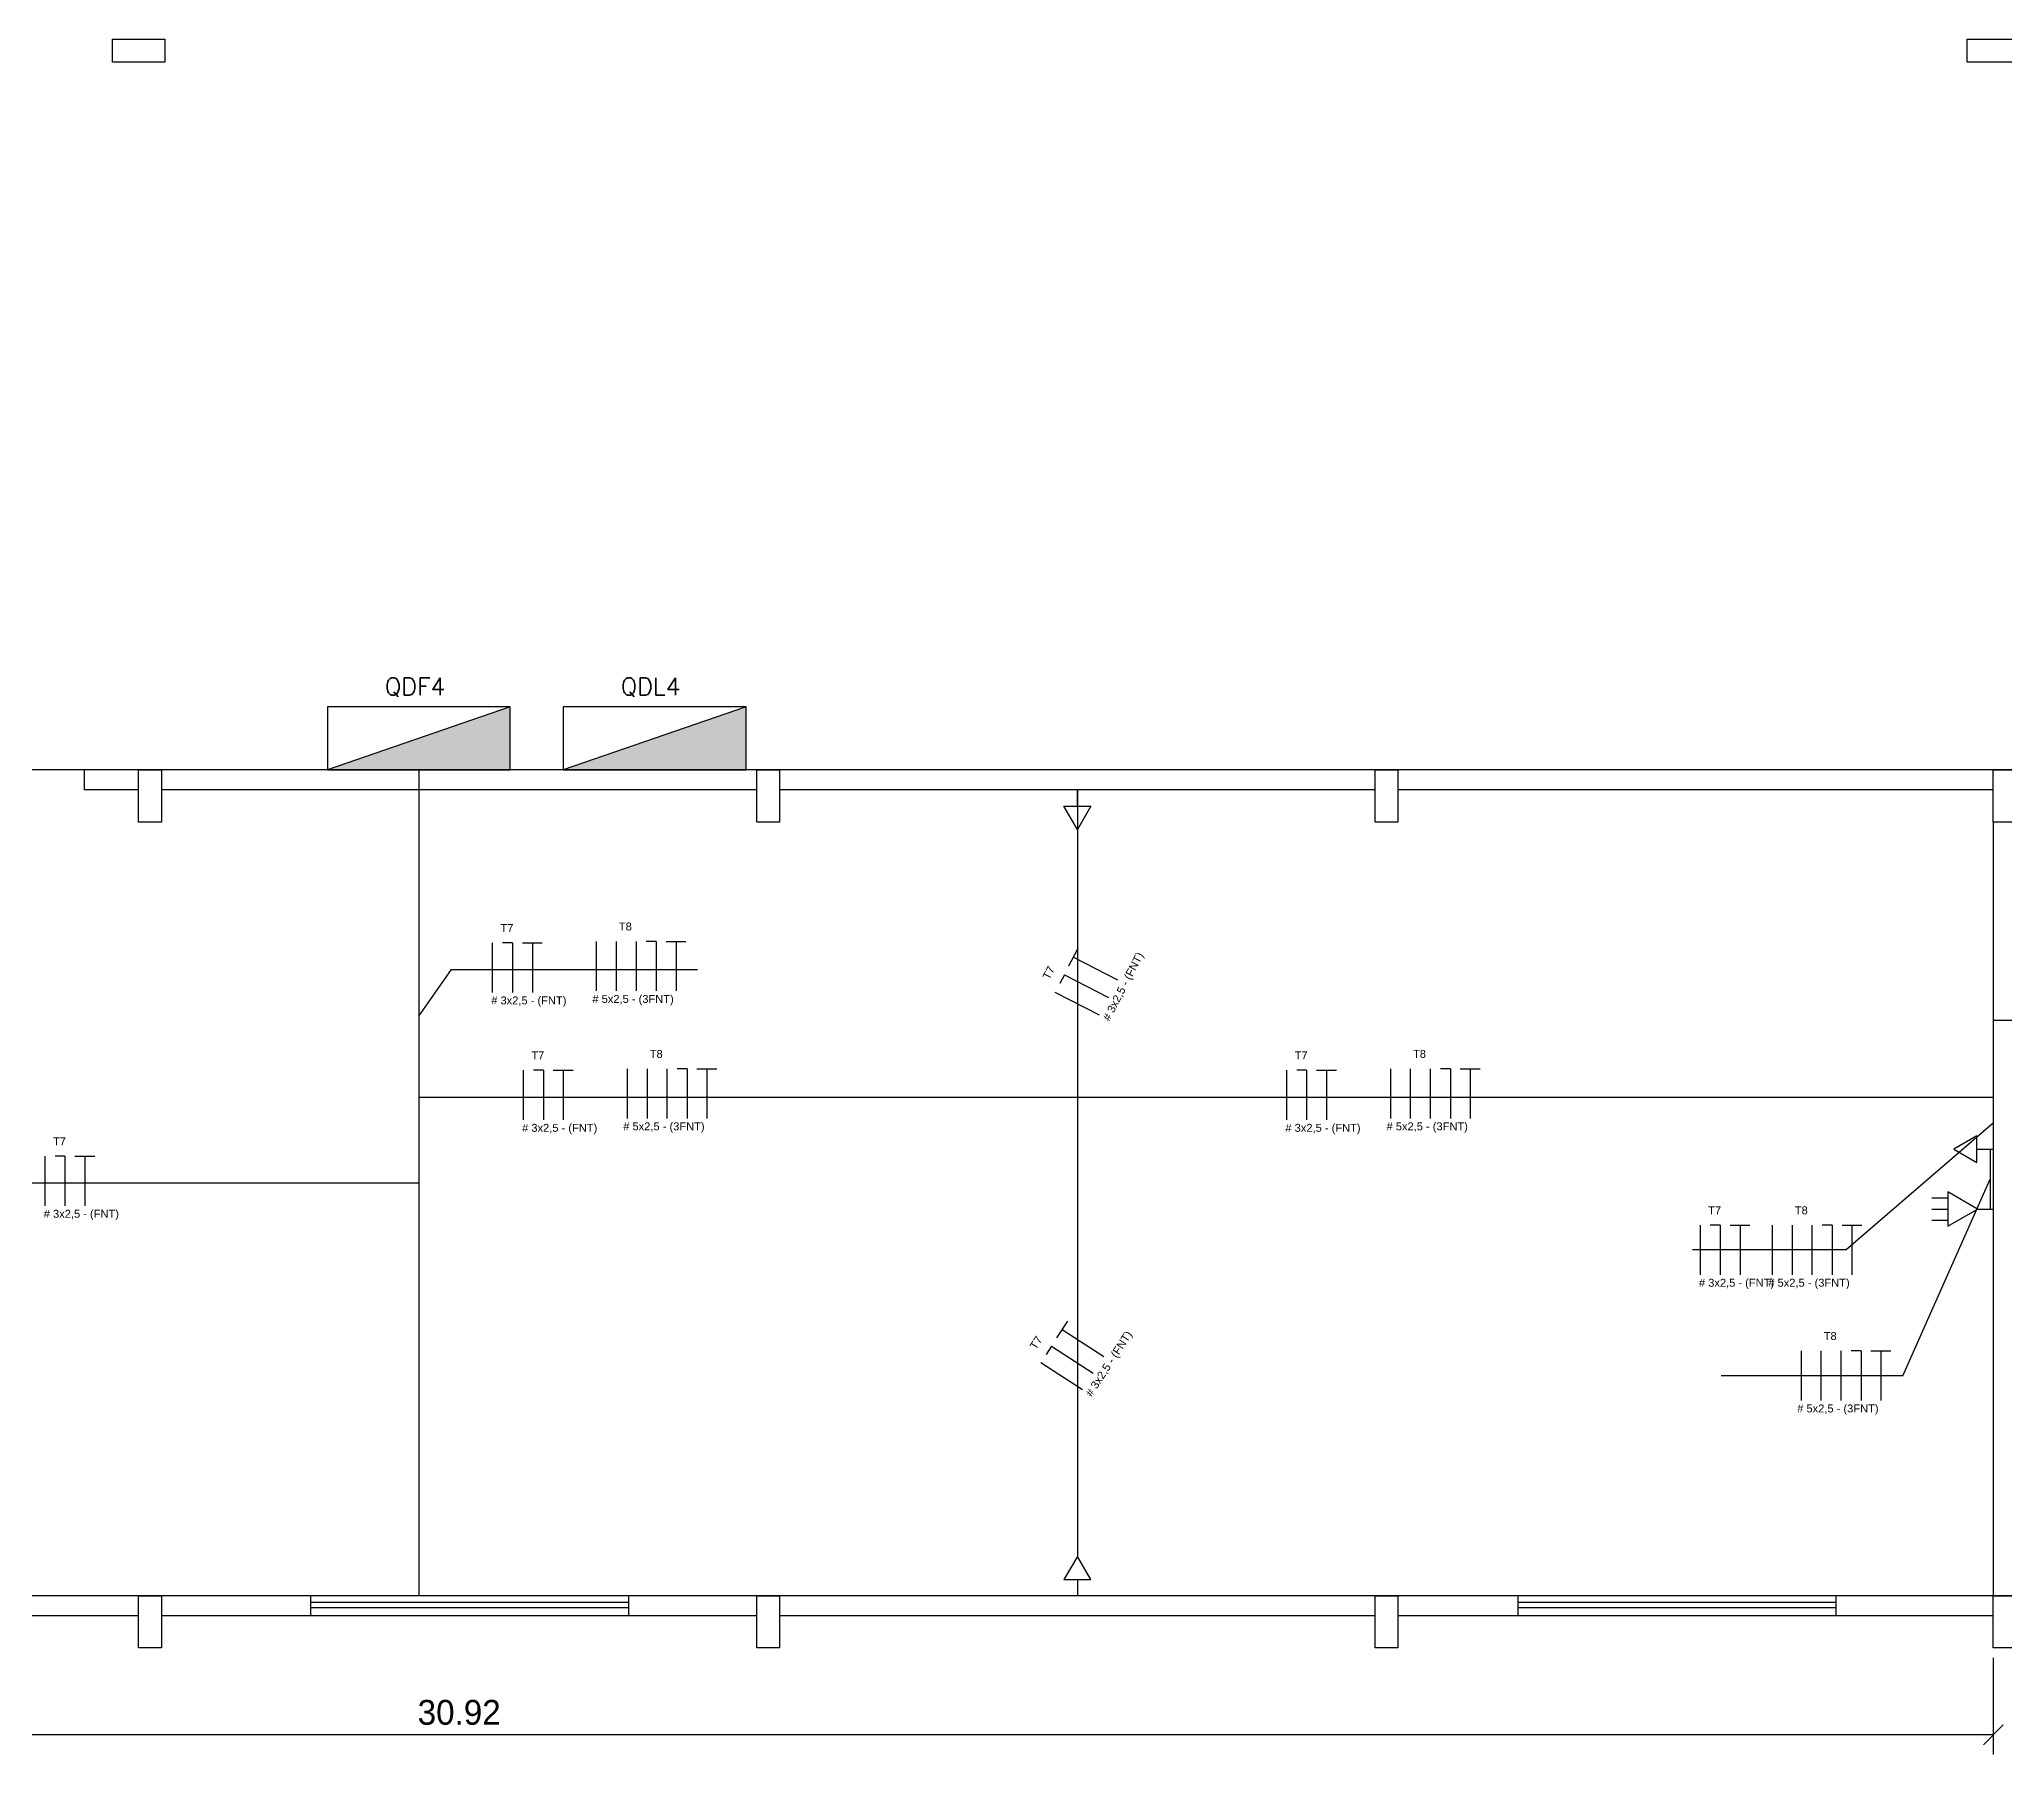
# Model space of a CAD drawing. Extents: x 196 to 412, y 12 to 135.
# Drawn here: x 374.23 to 394.03, y 78.05 to 95.33 of the extents above; entities that cross this region are included whole.
import ezdxf

# ---------------------------------------------------------------- set-up
doc = ezdxf.new("R2010")
doc.units = 0
doc.header["$MEASUREMENT"] = 0
doc.layers.get('0').update_dxf_attribs({"linetype": 'CONTINUOUS'})
doc.layers.get('DEFPOINTS').update_dxf_attribs({"linetype": 'CONTINUOUS'})
for name, color, linetype in [('_ARQ', 5, 'CONTINUOUS'), ('_COTAS', 4, 'CONTINUOUS'), ('_ELT-PONTO', 2, 'CONTINUOUS'), ('_ELT-PONTO-TEXTO', 4, 'CONTINUOUS'), ('_ELT_ELETRODUTOS', 6, 'CONTINUOUS'), ('ELET_FIAÇÃO', 1, 'CONTINUOUS')]:
    doc.layers.add(name, color=color, linetype=linetype)
doc.styles.add('ARIAL', font='arial.ttf')
doc.styles.add('ROMANS', font='romans')
doc.dimstyles.new('LUMINOTECNICO', dxfattribs={"dimscale": 0, "dimtxt": 0.25, "dimasz": 0.2, "dimexe": 0.2, "dimexo": 0.1, "dimgap": 0.1, "dimtad": 1, "dimdsep": 46, "dimtxsty": 'Standard', "dimblk1": 'OBLIQUE', "dimblk2": 'OBLIQUE', "dimsah": 1, "dimcen": 0.2, "dimadec": 1, "dimazin": 0, "dimtfac": 1, "dimtmove": 0, "dimatfit": 3, "dimldrblk": 'OBLIQUE', "dimfxl": 1, "dimtolj": 1, "dimtzin": 0, "dimarcsym": 0})

# ---------------------------------------------------------------- blocks, each defined once
blk = doc.blocks.new('_OBLIQUE')
at = {"color": 0, "linetype": 'ByBlock'}
blk.add_line((-0.5, -0.5), (0.5, 0.5), dxfattribs=at)
blk = doc.blocks.new('*D132')
at = {"layer": '_COTAS', "color": 0, "linetype": 'Continuous', "lineweight": -2, "transparency": 16777216}
for p, q in [((362.997, 79.023), (362.997, 78.048)), ((393.914, 79.023), (393.914, 78.048)), ((393.914, 78.248), (362.997, 78.248))]:
    blk.add_line(p, q, dxfattribs=at)
at = {"layer": 'DEFPOINTS', "color": 0, "linetype": 'Continuous', "transparency": 16777216}
for p in [(362.997, 79.123), (393.914, 79.123), (362.997, 78.248)]:
    blk.add_point(p, dxfattribs=at)
at = {"layer": '_COTAS', "color": 0, "linetype": 'Continuous', "lineweight": -2, "transparency": 16777216, "xscale": 0.2, "yscale": 0.2, "zscale": 0.2, "rotation": 180}
blk.add_blockref('_OBLIQUE', (362.997, 78.248), dxfattribs=at)
at = {"layer": '_COTAS', "color": 0, "linetype": 'Continuous', "lineweight": -2, "transparency": 16777216, "xscale": 0.2, "yscale": 0.2, "zscale": 0.2}
blk.add_blockref('_OBLIQUE', (393.914, 78.248), dxfattribs=at)
at = {"layer": '_COTAS', "color": 0, "linetype": 'Continuous', "transparency": 16777216, "insert": (378.456, 78.473), "char_height": 0.25, "attachment_point": 5}
blk.add_mtext('\\A1;30.92', dxfattribs=at)
blk = doc.blocks.new('TOM_Trif_Baixa')
at = {"layer": '_ELT-PONTO'}
for p, q in [((-0.619, 0.111), (-0.459, 0.111)), ((-0.619, 0), (-0.459, 0)), ((-0.16, 0), (0, 0)), ((-0.619, -0.111), (-0.459, -0.111))]:
    blk.add_line(p, q, dxfattribs=at)
blk.add_lwpolyline([(-0.16, 0), (-0.459, 0.172), (-0.459, -0.172)], close=True, dxfattribs=at)
blk = doc.blocks.new('TOM_Monof_baixa')
at = {"layer": '_ELT-PONTO'}
for p, q in [((0.166, 0), (0, 0)), ((0.399, 0), (0.166, 0.135)), ((0.166, 0.135), (0.166, -0.135)), ((0.166, -0.135), (0.399, 0))]:
    blk.add_line(p, q, dxfattribs=at)
blk = doc.blocks.new('FIACAO_LAMP_FNT')
at = {"layer": 'ELET_FIAÇÃO', "color": 4, "linetype": 'Continuous'}
for p, q in [((0, -0.25), (0, 0.25)), ((0.2, 0.25), (0.1, 0.25)), ((0.2, 0.25), (0.2, -0.25)), ((0.3, 0.25), (0.5, 0.25)), ((0.4, 0.25), (0.4, -0.25))]:
    blk.add_line(p, q, dxfattribs=at)
at = {"layer": 'ELET_FIAÇÃO', "color": 4, "linetype": 'Continuous', "style": 'ARIAL'}
for tag, p in [('C', (0.079, 0.36)), ('B', (-0.014, -0.37))]:
    blk.add_attdef(tag, p, '', height=0.08, dxfattribs=at)
blk = doc.blocks.new('FIACAO_LAMP_ELETRO_3FNT')
at = {"layer": 'ELET_FIAÇÃO', "color": 4, "linetype": 'Continuous'}
for p, q in [((0, -0.25), (0, 0.25)), ((0.2, -0.25), (0.2, 0.25)), ((0.4, -0.25), (0.4, 0.25)), ((0.6, 0.25), (0.5, 0.25)), ((0.6, 0.25), (0.6, -0.25)), ((0.7, 0.25), (0.9, 0.25)), ((0.8, 0.25), (0.8, -0.25))]:
    blk.add_line(p, q, dxfattribs=at)
at = {"layer": 'ELET_FIAÇÃO', "color": 4, "linetype": 'Continuous', "style": 'ARIAL'}
for tag, p in [('C', (0.224, 0.36)), ('B', (-0.043, -0.37))]:
    blk.add_attdef(tag, p, '', height=0.08, dxfattribs=at)

msp = doc.modelspace()

# ---------------------------------------------------------------- hatches: boundary and pattern name
at = {"layer": '_ELT-PONTO', "linetype": 'Continuous'}
for points in [[(378.969, 87.972), (378.969, 88.608), (377.128, 87.972)], [(381.346, 87.972), (381.346, 88.608), (379.505, 87.972)]]:
    msp.add_hatch(color=256, dxfattribs=at).paths.add_polyline_path(points)

# ---------------------------------------------------------------- linework, layer by layer
at = {"layer": '_ARQ'}
for p, q in [((400.141, 87.972), (356.768, 87.972)), ((375.226, 87.772), (374.678, 87.772)), ((381.456, 87.772), (375.456, 87.772)), ((387.685, 87.772), (381.685, 87.772)), ((393.914, 87.772), (387.914, 87.772)), ((409.943, 79.647), (356.768, 79.647)), ((376.962, 79.447), (376.962, 79.65)), ((380.162, 79.65), (380.162, 79.447)), ((389.126, 79.447), (389.126, 79.65)), ((392.326, 79.65), (392.326, 79.447)), ((375.226, 79.447), (369.226, 79.447)), ((381.456, 79.447), (375.456, 79.447)), ((376.962, 79.585), (380.159, 79.585)), ((376.962, 79.532), (380.159, 79.532)), ((387.685, 79.447), (381.685, 79.447)), ((393.914, 79.447), (387.914, 79.447)), ((389.126, 79.585), (392.323, 79.585)), ((389.126, 79.532), (392.323, 79.532))]:
    msp.add_line(p, q, dxfattribs=at)
at = {"layer": '_ARQ', "linetype": 'Continuous'}
for p, q in [((374.678, 87.972), (374.678, 87.772)), ((393.914, 87.447), (393.914, 79.647)), ((394.143, 85.447), (393.914, 85.447))]:
    msp.add_line(p, q, dxfattribs=at)
at = {"layer": '_ARQ'}
for points in [[(374.964, 95.335), (375.489, 95.335), (375.489, 95.106), (374.964, 95.106)], [(393.652, 95.335), (394.176, 95.335), (394.176, 95.106), (393.652, 95.106)], [(375.456, 87.972), (375.456, 87.447), (375.226, 87.447), (375.226, 87.972)], [(381.685, 87.972), (381.685, 87.447), (381.456, 87.447), (381.456, 87.972)], [(387.914, 87.972), (387.914, 87.447), (387.685, 87.447), (387.685, 87.972)], [(394.143, 87.972), (394.143, 87.447), (393.914, 87.447), (393.914, 87.972)], [(375.456, 79.647), (375.456, 79.123), (375.226, 79.123), (375.226, 79.647)], [(381.685, 79.647), (381.685, 79.123), (381.456, 79.123), (381.456, 79.647)], [(387.914, 79.647), (387.914, 79.123), (387.685, 79.123), (387.685, 79.647)], [(394.143, 79.647), (394.143, 79.123), (393.914, 79.123), (393.914, 79.647)]]:
    msp.add_lwpolyline(points, close=True, dxfattribs=at)
at = {"layer": '_ELT-PONTO', "linetype": 'Continuous'}
for p, q in [((378.969, 88.608), (377.128, 87.972)), ((381.346, 88.608), (379.505, 87.972))]:
    msp.add_line(p, q, dxfattribs=at)
for points in [[(378.969, 87.972), (378.969, 88.608), (377.128, 88.608), (377.128, 87.972)], [(381.346, 87.972), (381.346, 88.608), (379.505, 88.608), (379.505, 87.972)]]:
    msp.add_lwpolyline(points, close=True, dxfattribs=at)
at = {"layer": '_ELT_ELETRODUTOS', "linetype": 'Continuous'}
for p, q in [((378.049, 87.972), (378.049, 79.647)), ((384.685, 87.772), (384.685, 80.046)), ((378.049, 85.489), (378.377, 85.959)), ((378.377, 85.959), (380.856, 85.959)), ((378.049, 84.675), (391.065, 84.675)), ((391.065, 84.675), (393.914, 84.675)), ((393.914, 84.675), (393.914, 84.148)), ((393.914, 84.411), (392.433, 83.134)), ((393.883, 84.148), (393.883, 83.549)), ((378.049, 83.809), (365.258, 83.809)), ((393.004, 81.867), (393.883, 83.848)), ((392.433, 83.134), (390.882, 83.134)), ((393.004, 81.867), (391.173, 81.867))]:
    msp.add_line(p, q, dxfattribs=at)

# ---------------------------------------------------------------- block references
at = {"layer": '_COTAS', "linetype": 'Continuous', "xscale": -1, "rotation": 90}
msp.add_blockref('TOM_Monof_baixa', (384.685, 87.772), dxfattribs=at)
at = {"layer": '_COTAS', "linetype": 'Continuous'}
for p, rotation in [((393.914, 84.149), 180), ((384.685, 79.647), 89.99999999999999)]:
    msp.add_blockref('TOM_Monof_baixa', p, dxfattribs=dict(at, rotation=rotation))
msp.add_blockref('TOM_Trif_Baixa', (393.914, 83.547), dxfattribs=at)
at = {"layer": '_ELT_ELETRODUTOS', "linetype": 'Continuous'}
for name, p, values in [('FIACAO_LAMP_FNT', (378.793, 85.979), {'B': '# 3x2,5 - (FNT)', 'C': 'T7'}), ('FIACAO_LAMP_ELETRO_3FNT', (379.841, 85.994), {'C': 'T8', 'B': '# 5x2,5 - (3FNT)'}), ('FIACAO_LAMP_FNT', (379.104, 84.695), {'B': '# 3x2,5 - (FNT)', 'C': 'T7'}), ('FIACAO_LAMP_ELETRO_3FNT', (380.152, 84.71), {'C': 'T8', 'B': '# 5x2,5 - (3FNT)'}), ('FIACAO_LAMP_FNT', (386.795, 84.695), {'B': '# 3x2,5 - (FNT)', 'C': 'T7'}), ('FIACAO_LAMP_ELETRO_3FNT', (387.843, 84.71), {'C': 'T8', 'B': '# 5x2,5 - (3FNT)'}), ('FIACAO_LAMP_FNT', (374.284, 83.829), {'B': '# 3x2,5 - (FNT)', 'C': 'T7'}), ('FIACAO_LAMP_FNT', (390.962, 83.134), {'B': '# 3x2,5 - (FNT)', 'C': 'T7'}), ('FIACAO_LAMP_ELETRO_3FNT', (391.69, 83.134), {'C': 'T8', 'B': '# 5x2,5 - (3FNT)'}), ('FIACAO_LAMP_ELETRO_3FNT', (391.981, 81.867), {'C': 'T8', 'B': '# 5x2,5 - (3FNT)'})]:
    msp.add_blockref(name, p, dxfattribs=at).add_auto_attribs(values)
for p, rotation in [((384.685, 85.616), 62.77172013188691), ((384.526, 81.861), 57.14201556170491)]:
    msp.add_blockref('FIACAO_LAMP_FNT', p, dxfattribs=dict(at, rotation=rotation)).add_auto_attribs({'B': '# 3x2,5 - (FNT)', 'C': 'T7'})

# ---------------------------------------------------------------- texts
at = {"layer": '_ELT-PONTO-TEXTO', "style": 'ROMANS'}
for s, p in [('QDF4', (377.707, 88.725)), ('QDL4', (380.084, 88.725))]:
    msp.add_text(s, height=0.176, dxfattribs=at).set_placement(p)

# ---------------------------------------------------------------- dimensions: what is measured, and where the dimension line sits
at = {"layer": '_COTAS', "linetype": 'Continuous'}
dim = msp.add_linear_dim(base=(362.997, 78.248), p1=(393.914, 79.123), p2=(362.997, 79.123), dimstyle='LUMINOTECNICO', override={"dimscale": 1}, dxfattribs=at)
dim.commit()
dim.dimension.update_dxf_attribs({"geometry": '*D132', "text_midpoint": (378.456, 78.473)})

doc.saveas('drawing.dxf')
